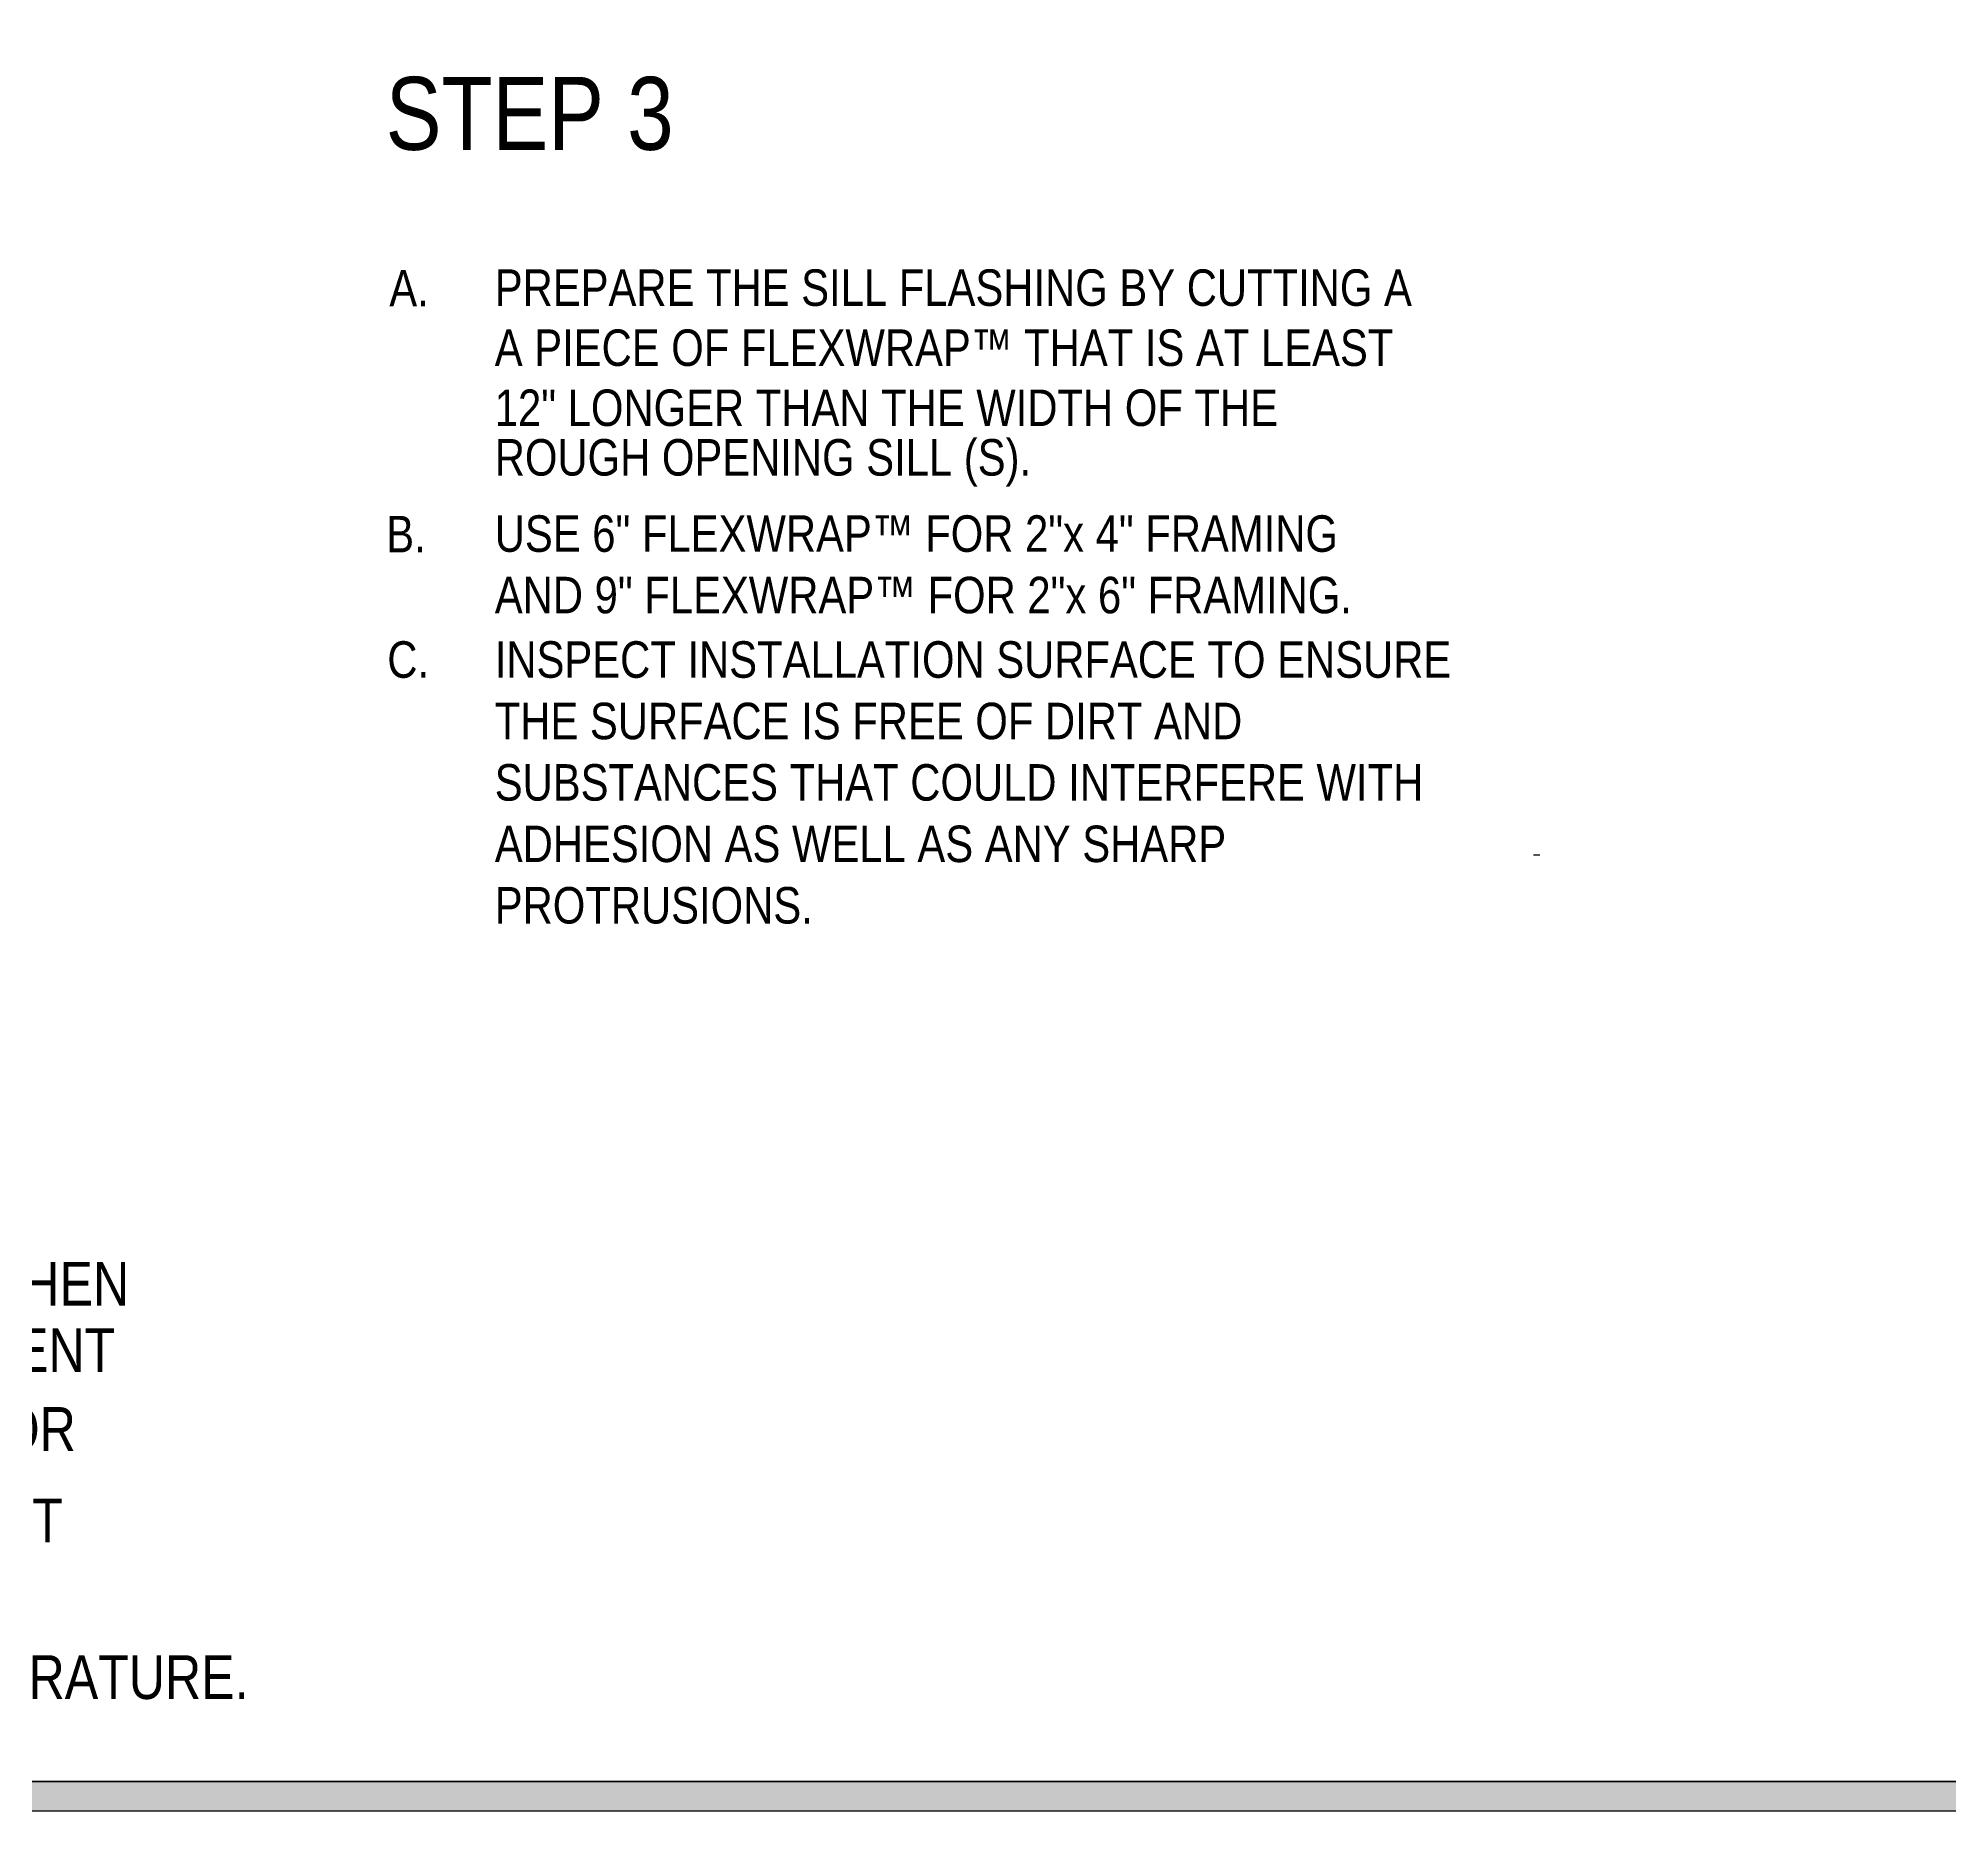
# Model space of a CAD drawing. Extents: x -1140 to 5605, y -816 to 2382.
# Drawn here: x -28 to 562, y -732 to -185 of the extents above; entities that cross this region are included whole.
import ezdxf

# ---------------------------------------------------------------- set-up
doc = ezdxf.new("R2010")
doc.units = 0
doc.header["$MEASUREMENT"] = 0
for name, color, linetype, lineweight in [('.ATI-TEXT', 7, 'Continuous', 0), ('G-ANNO-TTLB', 7, 'Continuous', 0), ('TYVEK', 7, 'Continuous', 0)]:
    doc.layers.add(name, color=color, linetype=linetype, lineweight=lineweight)

# ---------------------------------------------------------------- blocks, each defined once
blk = doc.blocks.new('Block_343')
at = {"layer": '.ATI-TEXT', "char_height": 0.2, "attachment_point": 7}
for s, insert in [('\\C18;\\c0;\\FArial Narrow|b0|i0|c1;\\H11.253398;\\W1.000000;A.', (80.22, -267.59)), ('\\C18;\\c0;\\FArial Narrow|b0|i0|c1;\\H11.253398;\\W1.000000;PREPARE THE SILL FLASHING BY CUTTING A', (112.75, -267.59)), ('\\C18;\\c0;\\FArial Narrow|b0|i0|c1;\\H11.253398;\\W1.000000;A PIECE OF FLEXWRAP™ THAT IS AT LEAST', (112.75, -286.12)), ('\\C18;\\c0;\\FArial Narrow|b0|i0|c1;\\H11.253398;\\W1.000000;12" LONGER THAN THE WIDTH OF THE', (112.75, -304.65)), ('\\C18;\\c0;\\FArial Narrow|b0|i0|c1;\\H11.253398;\\W1.000000;ROUGH OPENING SILL (S).', (112.75, -323.18)), ('\\C18;\\c0;\\FArial Narrow|b0|i0|c1;\\H11.253398;\\W1.000000;B.', (79.27, -343.47)), ('\\C18;\\c0;\\FArial Narrow|b0|i0|c1;\\H11.253398;\\W1.000000;USE 6" FLEXWRAP™ FOR 2"x 4" FRAMING ', (112.75, -343.47)), ('\\C18;\\c0;\\FArial Narrow|b0|i0|c1;\\H11.253398;\\W1.000000;AND 9" FLEXWRAP™ FOR 2"x 6" FRAMING. ', (112.77, -362.43)), ('\\C18;\\c0;\\FArial Narrow|b0|i0|c1;\\H11.253398;\\W1.000000;C.', (79.61, -382.32)), ('\\C18;\\c0;\\FArial Narrow|b0|i0|c1;\\H11.253398;\\W1.000000;INSPECT INSTALLATION SURFACE TO ENSURE', (112.75, -382.32)), ('\\C18;\\c0;\\FArial Narrow|b0|i0|c1;\\H11.253398;\\W1.000000;THE SURFACE IS FREE OF DIRT AND', (112.75, -401.28)), ('\\C18;\\c0;\\FArial Narrow|b0|i0|c1;\\H11.253398;\\W1.000000;SUBSTANCES THAT COULD INTERFERE WITH', (112.75, -420.23)), ('\\C18;\\c0;\\FArial Narrow|b0|i0|c1;\\H11.253398;\\W1.000000;ADHESION AS WELL AS ANY SHARP', (112.77, -439.19)), ('\\C18;\\c0;\\FArial Narrow|b0|i0|c1;\\H11.253398;\\W1.000000;PROTRUSIONS.', (112.75, -458.14))]:
    blk.add_mtext(s, dxfattribs=dict(at, insert=insert))
blk = doc.blocks.new('Block_375')
at = {"layer": '.ATI-TEXT', "char_height": 0.2, "attachment_point": 7}
for s, insert in [('\\C18;\\c0;\\FArial Narrow|b0|i0|c1;\\H13.500003;\\W1.000000;INSTALLATION IS APPLICABLE FOR SINGLE-FAMILY RESIDENTIAL & WOOD-FRAMED MULITI-FAMILY AND LIGHT COMMERCIAL BUILDINGS WHEN ', (-1082.56, -576.05)), ('\\C18;\\c0;\\FArial Narrow|b0|i0|c1;\\H13.500003;\\W1.000000;PERFORMANCE REQUIREMENTS DO NOT EXCEED ASTM E1677 (65 MPH EQUIVALENT STRUCTURAL LOAD AND 50 MPH (6.24 PSF) EQUIVALENT', (-1082.56, -600.39)), ('\\C18;\\c0;\\FArial Narrow|b0|i0|c1;\\H13.500003;\\W1.000000;WIND-DRIVEN RAIN WATER INFILTRATION WHEN TESTED IN ACCORDANCE WITH ASTM E331, ASTM E1105, OR SIMILAR), AND WINDOW/DOOR', (-1082.56, -624.73)), ('\\C18;\\c0;\\FArial Narrow|b0|i0|c1;\\H13.500003;\\W1.000000;DESIGN RATINGS THAT DO NOT EXCEED DP45. SEE \\FArial Narrow Italic|b0|i1|c1;APPLICABLE STRUCTURES AND PERFORMANCE CRITERIA \\FArial Narrow|b0|i0|c1;IN THE APPLICABLE DUPONT', (-1082.35, -649.08)), ('\\C18;\\c0;\\FArial Narrow|b0|i0|c1;\\H13.500003;\\W1.000000;ALWAYS CHECK \\L\\C160;\\c16730368;BUILDING.DUPON\\l\\LT\\l\\L.COM\\l\\C18;\\c0; FOR THE LATEST VERSIONS OF DUPONT INSTALLATION GUIDELINES AND OTHER PRODUCT LITERATURE.', (-1080.88, -697.4))]:
    blk.add_mtext(s, dxfattribs=dict(at, insert=insert))

msp = doc.modelspace()

# ---------------------------------------------------------------- hatches: boundary and pattern name
at = {"layer": 'G-ANNO-TTLB', "true_color": 0xff00ff, "transparency": 33554687}
h = msp.add_hatch(color=6, dxfattribs=at)
edge = h.paths.add_edge_path()
edge.add_spline(control_points=[(1815.43, -731.7), (1815.43, -731.7), (-1114.08, -731.7), (-1114.08, -731.7), (-1114.08, -731.7), (-1114.08, 1725.3), (-1114.08, 1725.3), (-1114.08, 1725.3), (1815.43, 1725.3), (1815.43, 1725.3), (1815.43, 1725.3), (1815.43, -731.7), (1815.43, -731.7)], knot_values=[0, 0, 0, 0, 1, 1, 1, 2, 2, 2, 3, 3, 3, 4, 4, 4, 4], degree=3, periodic=0)
edge = h.paths.add_edge_path()
edge.add_spline(control_points=[(-1105.08, 1716.3), (-1105.08, 1716.3), (-1105.08, -722.7), (-1105.08, -722.7), (-1105.08, -722.7), (1806.43, -722.7), (1806.43, -722.7), (1806.43, -722.7), (1806.43, 1716.3), (1806.43, 1716.3), (1806.43, 1716.3), (-1105.08, 1716.3), (-1105.08, 1716.3)], knot_values=[0, 0, 0, 0, 1, 1, 1, 2, 2, 2, 3, 3, 3, 4, 4, 4, 4], degree=3, periodic=0)
edge.add_line((-1105.08, 1716.3), (-1105.08, 1716.3))

# ---------------------------------------------------------------- linework, layer by layer
at = {"layer": 'G-ANNO-TTLB', "color": 6, "lineweight": 30, "true_color": 0xff00ff}
for p, q in [((-1105.08, -722.7), (1806.43, -722.7)), ((1806.43, -722.7), (-1105.08, -722.7)), ((-1114.08, -731.7), (1815.43, -731.7))]:
    msp.add_line(p, q, dxfattribs=at)
at = {"layer": 'G-ANNO-TTLB'}
for points in [[(1815.43, -731.7), (1815.43, -731.7), (-1114.08, -731.7), (-1114.08, -731.7), (-1114.08, -731.7), (-1114.08, 1725.3), (-1114.08, 1725.3), (-1114.08, 1725.3), (1815.43, 1725.3), (1815.43, 1725.3), (1815.43, 1725.3), (1815.43, -731.7), (1815.43, -731.7)], [(-1105.08, 1716.3), (-1105.08, 1716.3), (-1105.08, -722.7), (-1105.08, -722.7), (-1105.08, -722.7), (1806.43, -722.7), (1806.43, -722.7), (1806.43, -722.7), (1806.43, 1716.3), (1806.43, 1716.3), (1806.43, 1716.3), (-1105.08, 1716.3), (-1105.08, 1716.3)]]:
    msp.add_open_spline(points, degree=3, knots=[0, 0, 0, 0, 1, 1, 1, 2, 2, 2, 3, 3, 3, 4, 4, 4, 4], dxfattribs=at)
at = {"layer": 'TYVEK', "color": 252, "lineweight": 25, "true_color": 0x848484}
msp.add_line((433.15, -436.84), (435.1, -436.84), dxfattribs=at)

# ---------------------------------------------------------------- block references
at = {"layer": '.ATI-TEXT'}
for name in ['Block_343', 'Block_375']:
    msp.add_blockref(name, (0, 0), dxfattribs=at)

# ---------------------------------------------------------------- texts
at = {"layer": '.ATI-TEXT', "insert": (79.13, -219.62), "char_height": 0.2, "attachment_point": 7}
msp.add_mtext('\\C18;\\c0;\\FArial Narrow|b0|i0|c1;\\H22.499999;\\W1.000000;STEP 3', dxfattribs=at)

doc.saveas('drawing.dxf')
